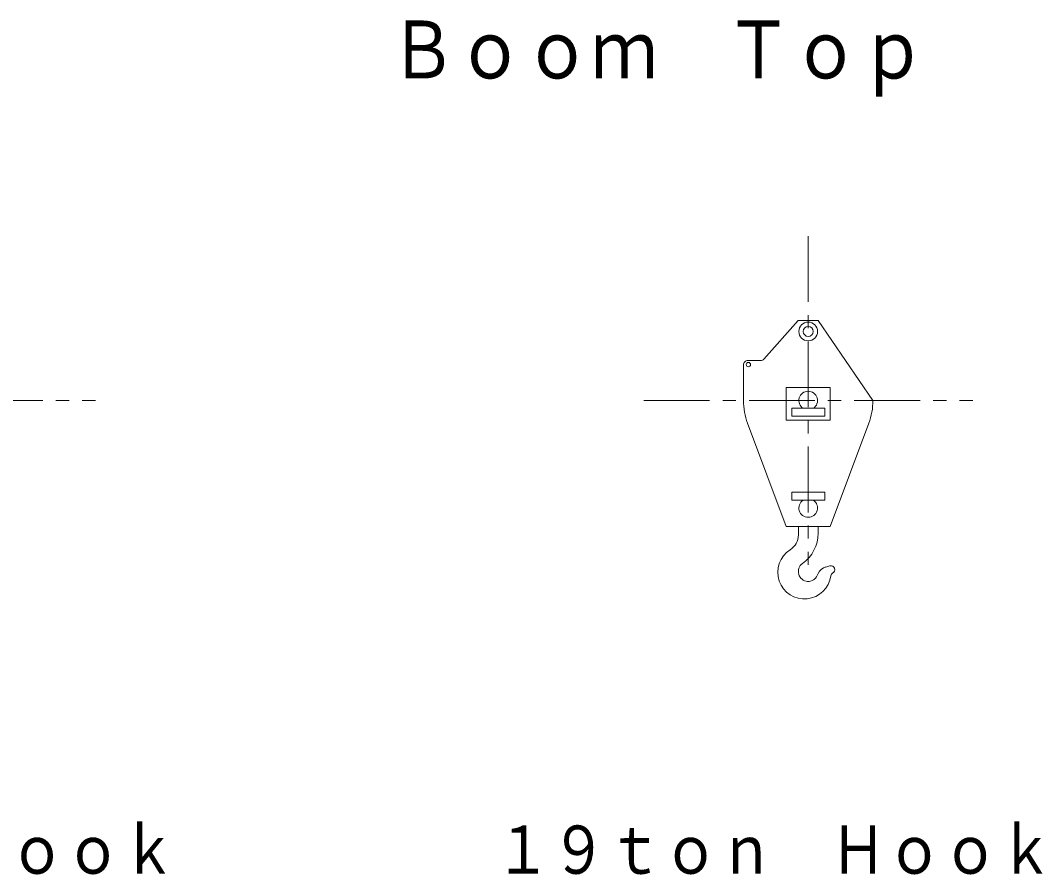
# Model space of a CAD drawing. Units: millimetres on the paper. Extents: x -420 to 420, y -297 to 297.
# Drawn here: x 53.7 to 131.4, y -145 to -80 of the extents above; entities that cross this region are included whole.
import ezdxf
from ezdxf.enums import TextEntityAlignment as Align

# ---------------------------------------------------------------- set-up
doc = ezdxf.new("R2010")
doc.units = ezdxf.units.MM
doc.linetypes.add('CHAIN1', pattern=[8, 5, -1, 1, -1])
doc.layers.add('0-0_0', color=7, linetype='Continuous', lineweight=18)
doc.styles.add('ＭＳ ゴシック', font='')
doc.styles.get('ＭＳ ゴシック').set_extended_font_data('MS Gothic')

msp = doc.modelspace()

# ---------------------------------------------------------------- linework, layer by layer
at = {"layer": '0-0_0', "linetype": 'CHAIN1'}
for p, q in [((113.583, -96.433), (113.583, -121.433)), ((34.416, -108.933), (59.416, -108.933)), ((101.083, -108.933), (126.083, -108.933))]:
    msp.add_line(p, q, dxfattribs=at)
at = {"layer": '0-0_0'}
for p, q in [((110.21, -105.78), (112.825, -102.85)), ((112.825, -102.85), (114.35, -102.85)), ((118.5, -108.933), (114.35, -102.85)), ((108.666, -106.225), (108.666, -108.933)), ((109, -105.892), (109.961, -105.892)), ((111.916, -107.933), (111.916, -110.425)), ((111.916, -107.933), (115.25, -107.933)), ((115.25, -107.933), (115.25, -110.425)), ((112.333, -109.525), (114.833, -109.525)), ((114.833, -109.525), (114.833, -110.125)), ((111.916, -118.517), (108.978, -110.655)), ((111.916, -110.425), (115.25, -110.425)), ((115.25, -118.517), (118.189, -110.655)), ((112.333, -116.508), (112.333, -115.908)), ((114.833, -115.908), (112.333, -115.908)), ((114.833, -116.508), (112.333, -116.508)), ((114.833, -116.508), (114.833, -115.908)), ((111.916, -118.517), (115.25, -118.517)), ((112.833, -119.152), (112.833, -118.517)), ((114.333, -118.517), (114.333, -119.018)), ((114.917, -121.587), (115.237, -121.505)), ((114.27, -122.233), (114.337, -122.08))]:
    msp.add_line(p, q, dxfattribs=at)
msp.add_lwpolyline([(112.333, -109.525), (112.333, -110.125), (114.833, -110.125)], dxfattribs=at)
for centre, radius in [((113.583, -103.683), 0.71), ((113.583, -103.683), 0.377), ((109.037, -106.203), 0.167)]:
    msp.add_circle(centre, radius, dxfattribs=at)
for centre, radius, start, end in [((109, -106.225), 0.333, 90, 180.00001), ((109.961, -105.558), 0.333, 270, 318.25631), ((113.583, -108.933), 0.708, 303.35352, 236.64647), ((113.583, -108.933), 4.917, 179.99999, 200.49585), ((113.583, -108.933), 4.917, 339.50415, 0), ((113.583, -117.1), 0.708, 123.35353, 56.64648), ((111.5, -119.152), 1.333, 302.28081, 0), ((111.499, -119.018), 2.833, 305.55668, 0), ((113.294, -121.991), 2.025, 122.28081, 352.52956), ((113.583, -121.933), 0.75, 125.55668, 336.44968), ((115.131, -122.426), 0.866, 104.27355, 156.44968), ((115.309, -121.786), 0.289, 296.28002, 104.27355), ((115.589, -122.292), 0.29, 116.28577, 172.52955)]:
    msp.add_arc(centre, radius, start, end, dxfattribs=at)

# ---------------------------------------------------------------- texts
at = {"layer": '0-0_0', "style": 'ＭＳ ゴシック', "width": 0.85}
for s, height, p in [('Ｂｏｏｍ\u3000Ｔｏｐ', 4.399, (81.757, -85.77)), ('３２ｔｏｎ\u3000Ｈｏｏｋ', 3.666, (23.101, -146.006)), ('１９ｔｏｎ\u3000Ｈｏｏｋ', 3.666, (89.768, -146.006))]:
    msp.add_text(s, height=height, dxfattribs=at).set_placement(p, align=Align.BOTTOM_LEFT)

doc.saveas('drawing.dxf')
